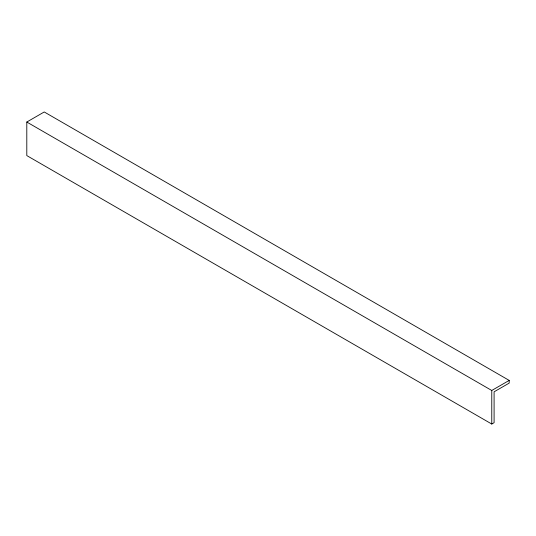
<?xml version="1.0" encoding="UTF-8"?>
<svg xmlns="http://www.w3.org/2000/svg" width="536" height="536" viewBox="0 0 536 536"><rect width="100%" height="100%" fill="white"/><g stroke="black" fill="none" stroke-linecap="round" stroke-linejoin="round"><path stroke-width="0.8" d="M26.8 122.034L44.233 111.964L509.2 380.413L509.2 383.093L494.092 391.823L494.092 422.69L491.767 424.036L26.8 155.587L26.8 122.034L491.767 390.476L509.2 380.413M491.767 390.476L491.767 424.036"/></g></svg>
